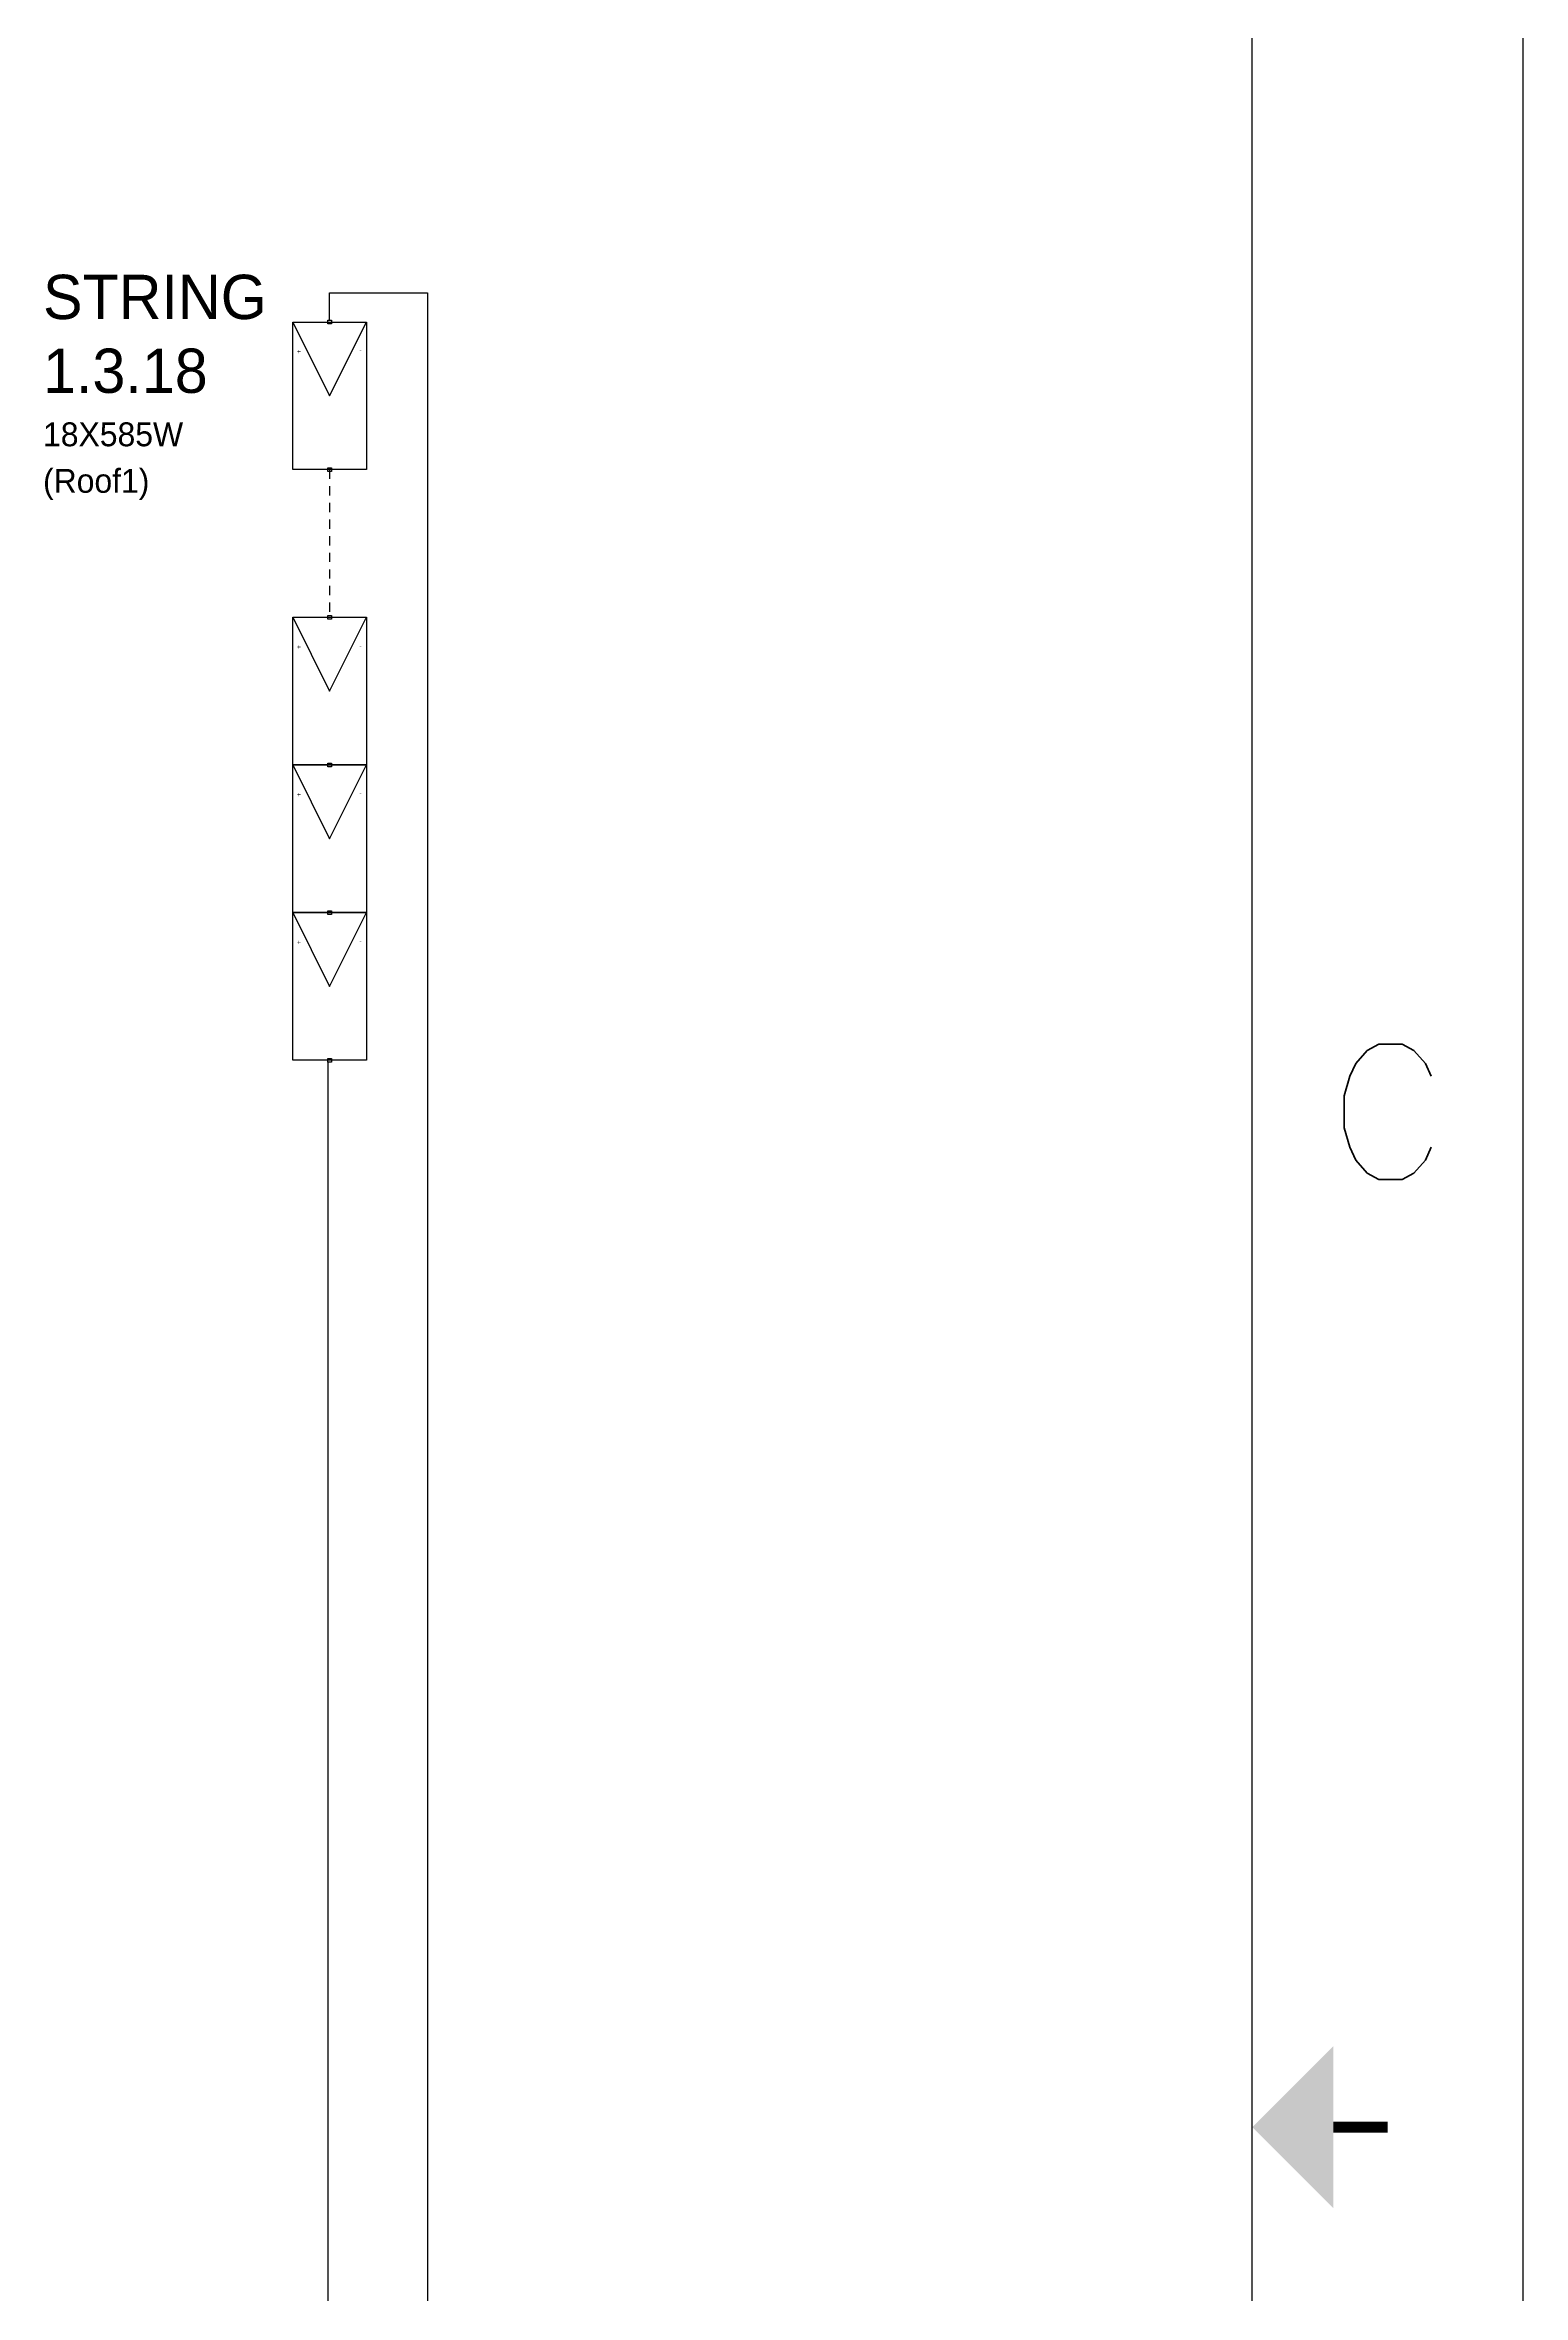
# Model space of a CAD drawing. Header units: inches. Extents: x 3 to 161, y -3 to 114.
# Drawn here: x 140.51 to 160.53, y 53.4 to 83.88 of the extents above; entities that cross this region are included whole.
import ezdxf
from ezdxf.enums import TextEntityAlignment as Align

# ---------------------------------------------------------------- set-up
doc = ezdxf.new("R2010")
doc.units = ezdxf.units.IN
doc.header["$MEASUREMENT"] = 0
doc.linetypes.add('HIDDEN2', pattern=[0.1875, 0.125, -0.0625])
for name, color, linetype in [('RED_12AWG', 1, 'Continuous'), ('SYMS', 7, 'Continuous'), ('Title Block', 7, 'Continuous'), ('Viewport', 7, 'Continuous')]:
    doc.layers.add(name, color=color, linetype=linetype)
doc.styles.add('Roman', font='romans')
doc.styles.add('WD', font='romans.shx')

# ---------------------------------------------------------------- blocks, each defined once
blk = doc.blocks.new('ANSI_border_C')
at = {"layer": 'Title Block'}
for p, q in [((21, 0), (21, 16)), ((20.5, 0.75), (20.5, 15.25))]:
    blk.add_line(p, q, dxfattribs=at)
at = {"layer": 'Title Block', "const_width": 0.02}
blk.add_lwpolyline([(20.75, 8), (20.65, 8)], dxfattribs=at)
at = {"layer": 'Title Block'}
blk.add_solid([(20.65, 7.85), (20.65, 8.15), (20.5, 8)], dxfattribs=at)
at = {"layer": 'Title Block', "style": 'Roman'}
blk.add_text('C', height=0.25, dxfattribs=at).set_placement((20.75, 9.875), align=Align.MIDDLE_CENTER)
blk = doc.blocks.new('JIC_border_C')
at = {"xscale": 7.334742009448171, "yscale": 7.334742009448171, "zscale": 7.334742009448171}
blk.add_blockref('ANSI_border_C', (6.5, -3), dxfattribs=at)
blk = doc.blocks.new('HT0_01')
for p, q in [((-0.0625, 0.0625), (0.0625, 0.0625)), ((-0.0625, -0.0625), (-0.0625, 0.0625)), ((0.0625, 0.0625), (0.0625, -0.0625)), ((0.0625, -0.0625), (-0.0625, -0.0625))]:
    blk.add_line(p, q)
at = {"style": 'WD', "flags": 1}
for tag, p in [('X4TERM01', (-0.0625, 0)), ('X2TERM01', (0, 0.0625)), ('X1TERM01', (0.0625, 0)), ('X8TERM01', (0, -0.0625))]:
    blk.add_attdef(tag, p, '', height=0.01, dxfattribs=at)
blk = doc.blocks.new('PVM')
at = {"color": 5}
for p, q in [((2, 1), (1, 0.5)), ((1, 0.5), (2, 0))]:
    blk.add_line(p, q, dxfattribs=at)
blk.add_lwpolyline([(0, 1), (2, 1), (2, 0), (0, 0)], close=True, dxfattribs=at)
at = {"layer": 'SYMS', "color": 5, "xscale": 0.3699338068975089, "yscale": 0.3699338068975089, "zscale": 0.3699338068975089}
for p in [(0, 0.5), (2, 0.5)]:
    blk.add_blockref('HT0_01', p, dxfattribs=at)
at = {"color": 5, "char_height": 0.065, "attachment_point": 1}
for s, insert, rotation in [('+', (1.625, 0.883), 180), ('-', (1.57, 0.067), 90)]:
    blk.add_mtext_dynamic_manual_height_columns(s, width=0.09892, gutter_width=0.325, heights=[0], dxfattribs=dict(at, insert=insert, rotation=rotation))

msp = doc.modelspace()

# ---------------------------------------------------------------- linework, layer by layer
at = {"layer": 'RED_12AWG'}
for p, q in [((144.365, 80.151), (144.365, 80.521)), ((144.365, 80.521), (145.689, 80.521)), ((145.689, 80.521), (145.689, 32.724)), ((144.342, 70.105), (144.342, 33.625))]:
    msp.add_line(p, q, dxfattribs=at)
at = {"layer": 'RED_12AWG', "linetype": 'HIDDEN2'}
msp.add_line((144.365, 78.128), (144.365, 76.128), dxfattribs=at)

# ---------------------------------------------------------------- block references
at = {"layer": 'SYMS', "rotation": 90}
for p in [(144.865, 78.128), (144.865, 74.128), (144.865, 72.128), (144.865, 70.128)]:
    msp.add_blockref('PVM', p, dxfattribs=at)
at = {"layer": 'Viewport'}
msp.add_blockref('JIC_border_C', (0, 0), dxfattribs=at)

# ---------------------------------------------------------------- texts
at = {"color": 240, "true_color": 0xed1f24}
for s, p in [('STRING', (140.483, 80.168)), ('1.3.18', (140.483, 79.168))]:
    msp.add_text(s, height=0.6, dxfattribs=at).set_placement(p)
at = {"color": 18, "true_color": 0x000000}
for s, p in [('18X585W', (140.483, 78.445)), ('(Roof1)', (140.483, 77.815))]:
    msp.add_text(s, height=0.3231, dxfattribs=at).set_placement(p)

doc.saveas('drawing.dxf')
